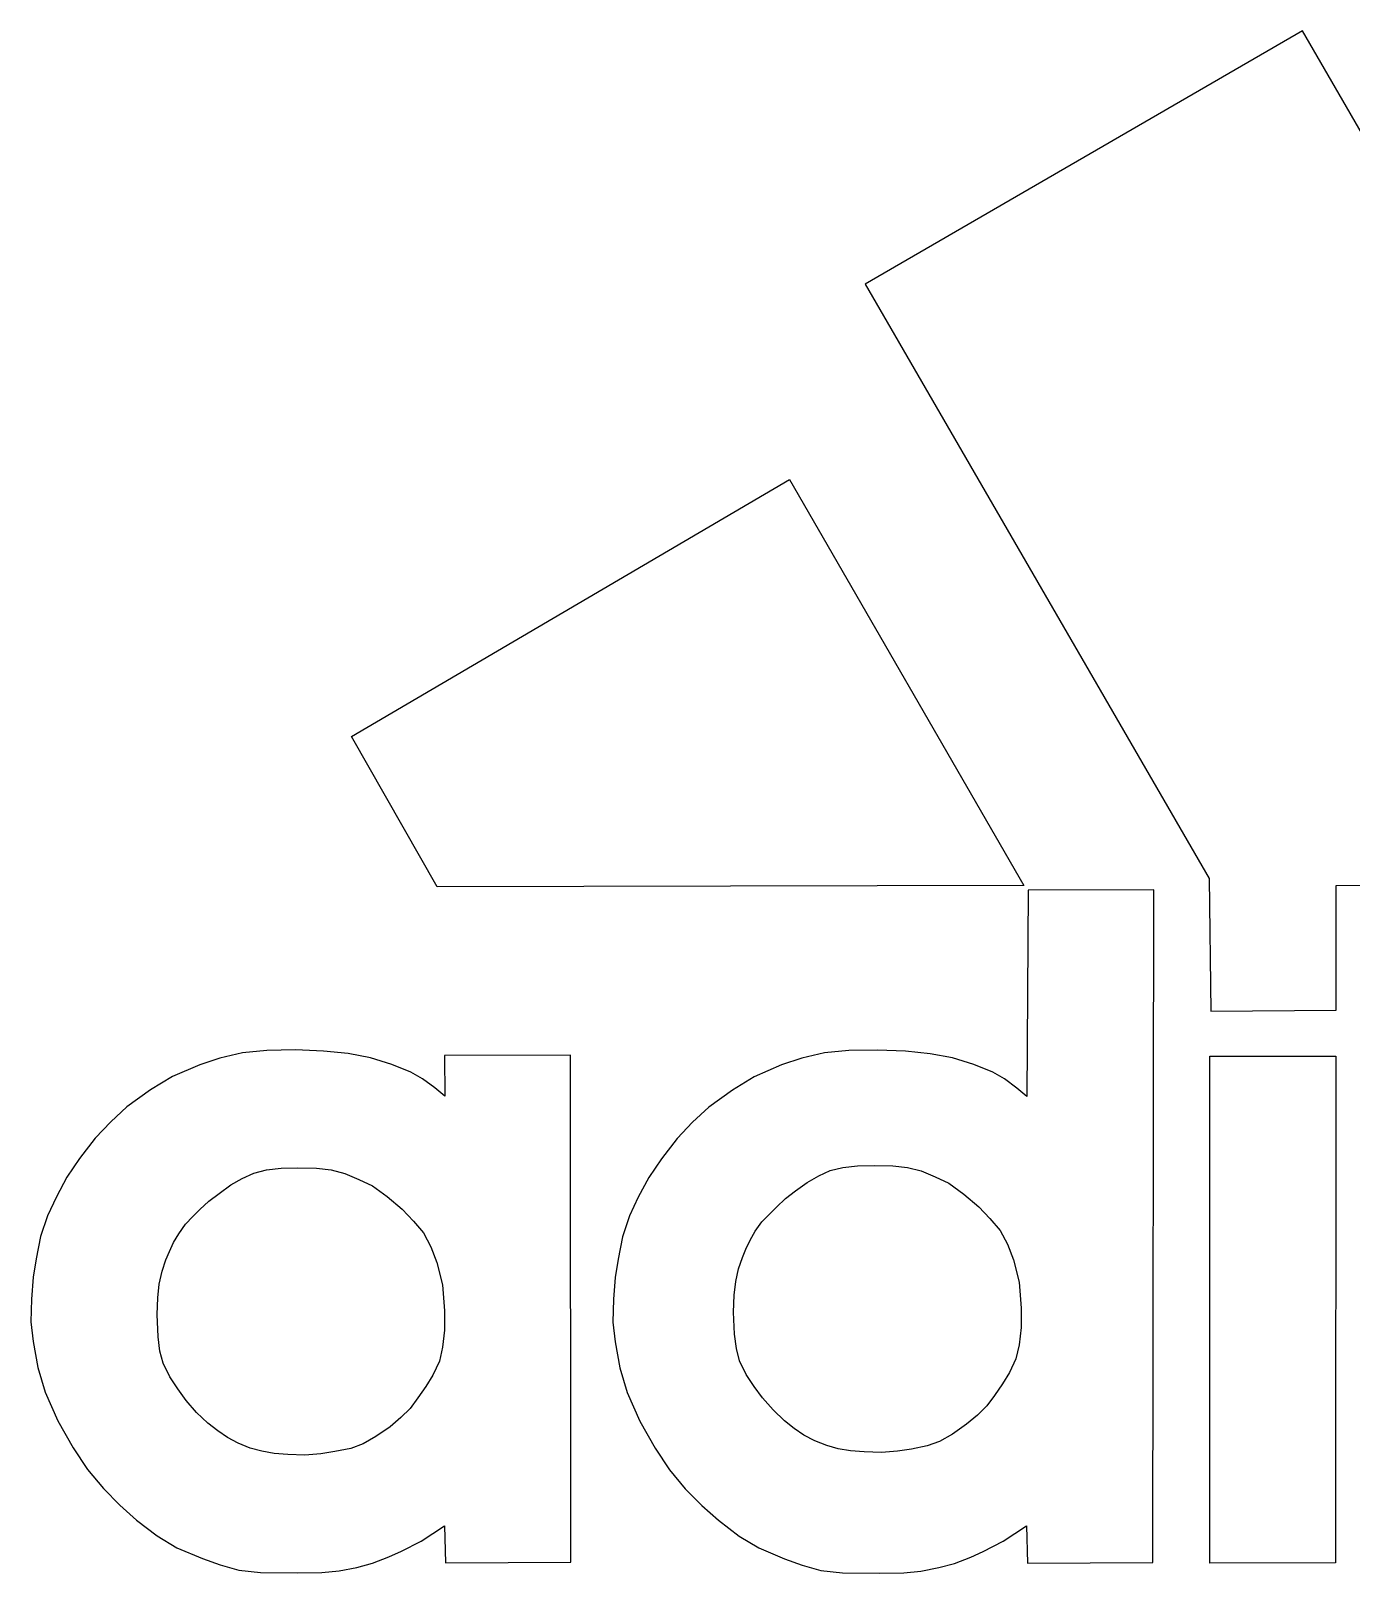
# Model space of a CAD drawing. Header units: centimetres. Extents: x -7.6 to 7.8, y -4.8 to 5.5.
# Drawn here: x -7.56 to -0.72, y -4.84 to 3.15 of the extents above; entities that cross this region are included whole.
import ezdxf

# ---------------------------------------------------------------- set-up
doc = ezdxf.new("R2010")
doc.units = ezdxf.units.CM
doc.header["$MEASUREMENT"] = 0
doc.layers.add('layer 1', color=7, linetype='Continuous')

msp = doc.modelspace()

# ---------------------------------------------------------------- linework, layer by layer
at = {"layer": 'layer 1', "color": 250}
for points, knots in [([(-1.44617, -1.92808), (-1.44617, -1.92808), (-1.45354, -1.24107), (-1.45354, -1.24107), (-1.45354, -1.24107), (-1.45354, -1.24107), (-3.2348, 1.83501), (-3.2348, 1.83501), (-3.2348, 1.83501), (-3.2348, 1.83501), (-0.97003, 3.14759), (-0.97003, 3.14759), (-0.97003, 3.14759), (-0.97003, 3.14759), (1.58961, -1.27367), (1.58961, -1.27367), (1.58961, -1.27367), (1.58961, -1.27367), (-0.79551, -1.27781), (-0.79551, -1.27781), (-0.79551, -1.27781), (-0.79551, -1.27781), (-0.79696, -1.9237), (-0.79696, -1.9237), (-0.79696, -1.9237), (-0.79696, -1.9237), (-1.44617, -1.92808), (-1.44617, -1.92808)], [0, 0, 0, 0, 0.125, 0.125, 0.125, 0.125, 0.25, 0.25, 0.25, 0.25, 0.375, 0.375, 0.375, 0.375, 0.5, 0.5, 0.5, 0.5, 0.625, 0.625, 0.625, 0.625, 0.75, 0.75, 0.75, 0.75, 1, 1, 1, 1]), ([(-5.45301, -1.2845), (-5.45301, -1.2845), (-2.41347, -1.27747), (-2.41347, -1.27747), (-2.41347, -1.27747), (-2.41347, -1.27747), (-3.6276, 0.82419), (-3.6276, 0.82419), (-3.6276, 0.82419), (-3.6276, 0.82419), (-5.8966, -0.5065), (-5.8966, -0.5065), (-5.8966, -0.5065), (-5.8966, -0.5065), (-5.45301, -1.2845), (-5.45301, -1.2845)], [0, 0, 0, 0, 0.2, 0.2, 0.2, 0.2, 0.4, 0.4, 0.4, 0.4, 0.6, 0.6, 0.6, 0.6, 1, 1, 1, 1]), ([(-2.39147, -1.30289), (-2.39147, -1.30289), (-1.74134, -1.30115), (-1.74134, -1.30115), (-1.74134, -1.30115), (-1.74134, -1.30115), (-1.74611, -4.7827), (-1.74611, -4.7827), (-1.74611, -4.7827), (-1.74611, -4.7827), (-2.39503, -4.78621), (-2.39503, -4.78621), (-2.39503, -4.78621), (-2.39503, -4.78621), (-2.40057, -4.59388), (-2.40057, -4.59388), (-2.40057, -4.59388), (-2.40057, -4.59388), (-2.52035, -4.67375), (-2.52035, -4.67375), (-2.52035, -4.67375), (-2.52035, -4.67375), (-2.62381, -4.72642), (-2.62381, -4.72642), (-2.62381, -4.72642), (-2.62381, -4.72642), (-2.68895, -4.75531), (-2.68895, -4.75531), (-2.68895, -4.75531), (-2.68895, -4.75531), (-2.77224, -4.7879), (-2.77224, -4.7879), (-2.77224, -4.7879), (-2.77224, -4.7879), (-2.85399, -4.81), (-2.85399, -4.81), (-2.85399, -4.81), (-2.85399, -4.81), (-2.94652, -4.82776), (-2.94652, -4.82776), (-2.94652, -4.82776), (-2.94652, -4.82776), (-3.03539, -4.83682), (-3.03539, -4.83682), (-3.03539, -4.83682), (-3.03539, -4.83682), (-3.16061, -4.83864), (-3.16061, -4.83864), (-3.16061, -4.83864), (-3.16061, -4.83864), (-3.3529, -4.83682), (-3.3529, -4.83682), (-3.3529, -4.83682), (-3.3529, -4.83682), (-3.46541, -4.82435), (-3.46541, -4.82435), (-3.46541, -4.82435), (-3.46541, -4.82435), (-3.5616, -4.79705), (-3.5616, -4.79705), (-3.5616, -4.79705), (-3.5616, -4.79705), (-3.65384, -4.76445), (-3.65384, -4.76445), (-3.65384, -4.76445), (-3.65384, -4.76445), (-3.78643, -4.70822), (-3.78643, -4.70822), (-3.78643, -4.70822), (-3.78643, -4.70822), (-3.88825, -4.6466), (-3.88825, -4.6466), (-3.88825, -4.6466), (-3.88825, -4.6466), (-3.99499, -4.56509), (-3.99499, -4.56509), (-3.99499, -4.56509), (-3.99499, -4.56509), (-4.08184, -4.48883), (-4.08184, -4.48883), (-4.08184, -4.48883), (-4.08184, -4.48883), (-4.16715, -4.40198), (-4.16715, -4.40198), (-4.16715, -4.40198), (-4.16715, -4.40198), (-4.2489, -4.30382), (-4.2489, -4.30382), (-4.2489, -4.30382), (-4.2489, -4.30382), (-4.32304, -4.19131), (-4.32304, -4.19131), (-4.32304, -4.19131), (-4.32304, -4.19131), (-4.40305, -4.05159), (-4.40305, -4.05159), (-4.40305, -4.05159), (-4.40305, -4.05159), (-4.46838, -3.90293), (-4.46838, -3.90293), (-4.46838, -3.90293), (-4.46838, -3.90293), (-4.5067, -3.77607), (-4.5067, -3.77607), (-4.5067, -3.77607), (-4.5067, -3.77607), (-4.53001, -3.64011), (-4.53001, -3.64011), (-4.53001, -3.64011), (-4.53001, -3.64011), (-4.54272, -3.53843), (-4.54272, -3.53843), (-4.54272, -3.53843), (-4.54272, -3.53843), (-4.53891, -3.42067), (-4.53891, -3.42067), (-4.53891, -3.42067), (-4.53891, -3.42067), (-4.53001, -3.30811), (-4.53001, -3.30811), (-4.53001, -3.30811), (-4.53001, -3.30811), (-4.51566, -3.21192), (-4.51566, -3.21192), (-4.51566, -3.21192), (-4.51566, -3.21192), (-4.49168, -3.09773), (-4.49168, -3.09773), (-4.49168, -3.09773), (-4.49168, -3.09773), (-4.45567, -2.98859), (-4.45567, -2.98859), (-4.45567, -2.98859), (-4.45567, -2.98859), (-4.41042, -2.891), (-4.41042, -2.891), (-4.41042, -2.891), (-4.41042, -2.891), (-4.35587, -2.78932), (-4.35587, -2.78932), (-4.35587, -2.78932), (-4.35587, -2.78932), (-4.29059, -2.69322), (-4.29059, -2.69322), (-4.29059, -2.69322), (-4.29059, -2.69322), (-4.20894, -2.58793), (-4.20894, -2.58793), (-4.20894, -2.58793), (-4.20894, -2.58793), (-4.12911, -2.50272), (-4.12911, -2.50272), (-4.12911, -2.50272), (-4.12911, -2.50272), (-4.04573, -2.42497), (-4.04573, -2.42497), (-4.04573, -2.42497), (-4.04573, -2.42497), (-3.92243, -2.33793), (-3.92243, -2.33793), (-3.92243, -2.33793), (-3.92243, -2.33793), (-3.81031, -2.26874), (-3.81031, -2.26874), (-3.81031, -2.26874), (-3.81031, -2.26874), (-3.66838, -2.20712), (-3.66838, -2.20712), (-3.66838, -2.20712), (-3.66838, -2.20712), (-3.56328, -2.17255), (-3.56328, -2.17255), (-3.56328, -2.17255), (-3.56328, -2.17255), (-3.44706, -2.14516), (-3.44706, -2.14516), (-3.44706, -2.14516), (-3.44706, -2.14516), (-3.32016, -2.13283), (-3.32016, -2.13283), (-3.32016, -2.13283), (-3.32016, -2.13283), (-3.17173, -2.13105), (-3.17173, -2.13105), (-3.17173, -2.13105), (-3.17173, -2.13105), (-3.02639, -2.13645), (-3.02639, -2.13645), (-3.02639, -2.13645), (-3.02639, -2.13645), (-2.89934, -2.14887), (-2.89934, -2.14887), (-2.89934, -2.14887), (-2.89934, -2.14887), (-2.78331, -2.17082), (-2.78331, -2.17082), (-2.78331, -2.17082), (-2.78331, -2.17082), (-2.67287, -2.20543), (-2.67287, -2.20543), (-2.67287, -2.20543), (-2.67287, -2.20543), (-2.5748, -2.24511), (-2.5748, -2.24511), (-2.5748, -2.24511), (-2.5748, -2.24511), (-2.51481, -2.27958), (-2.51481, -2.27958), (-2.51481, -2.27958), (-2.51481, -2.27958), (-2.44963, -2.32647), (-2.44963, -2.32647), (-2.44963, -2.32647), (-2.44963, -2.32647), (-2.39879, -2.37028), (-2.39879, -2.37028), (-2.39879, -2.37028), (-2.39879, -2.37028), (-2.39147, -1.30289), (-2.39147, -1.30289)], [0, 0, 0, 0, 0.0178571, 0.0178571, 0.0178571, 0.0178571, 0.0357143, 0.0357143, 0.0357143, 0.0357143, 0.0535714, 0.0535714, 0.0535714, 0.0535714, 0.0714286, 0.0714286, 0.0714286, 0.0714286, 0.0892857, 0.0892857, 0.0892857, 0.0892857, 0.1071429, 0.1071429, 0.1071429, 0.1071429, 0.125, 0.125, 0.125, 0.125, 0.1428571, 0.1428571, 0.1428571, 0.1428571, 0.1607143, 0.1607143, 0.1607143, 0.1607143, 0.1785714, 0.1785714, 0.1785714, 0.1785714, 0.1964286, 0.1964286, 0.1964286, 0.1964286, 0.2142857, 0.2142857, 0.2142857, 0.2142857, 0.2321429, 0.2321429, 0.2321429, 0.2321429, 0.25, 0.25, 0.25, 0.25, 0.2678571, 0.2678571, 0.2678571, 0.2678571, 0.2857143, 0.2857143, 0.2857143, 0.2857143, 0.3035714, 0.3035714, 0.3035714, 0.3035714, 0.3214286, 0.3214286, 0.3214286, 0.3214286, 0.3392857, 0.3392857, 0.3392857, 0.3392857, 0.3571429, 0.3571429, 0.3571429, 0.3571429, 0.375, 0.375, 0.375, 0.375, 0.3928571, 0.3928571, 0.3928571, 0.3928571, 0.4107143, 0.4107143, 0.4107143, 0.4107143, 0.4285714, 0.4285714, 0.4285714, 0.4285714, 0.4464286, 0.4464286, 0.4464286, 0.4464286, 0.4642857, 0.4642857, 0.4642857, 0.4642857, 0.4821429, 0.4821429, 0.4821429, 0.4821429, 0.5, 0.5, 0.5, 0.5, 0.5178571, 0.5178571, 0.5178571, 0.5178571, 0.5357143, 0.5357143, 0.5357143, 0.5357143, 0.5535714, 0.5535714, 0.5535714, 0.5535714, 0.5714286, 0.5714286, 0.5714286, 0.5714286, 0.5892857, 0.5892857, 0.5892857, 0.5892857, 0.6071429, 0.6071429, 0.6071429, 0.6071429, 0.625, 0.625, 0.625, 0.625, 0.6428571, 0.6428571, 0.6428571, 0.6428571, 0.6607143, 0.6607143, 0.6607143, 0.6607143, 0.6785714, 0.6785714, 0.6785714, 0.6785714, 0.6964286, 0.6964286, 0.6964286, 0.6964286, 0.7142857, 0.7142857, 0.7142857, 0.7142857, 0.7321429, 0.7321429, 0.7321429, 0.7321429, 0.75, 0.75, 0.75, 0.75, 0.7678571, 0.7678571, 0.7678571, 0.7678571, 0.7857143, 0.7857143, 0.7857143, 0.7857143, 0.8035714, 0.8035714, 0.8035714, 0.8035714, 0.8214286, 0.8214286, 0.8214286, 0.8214286, 0.8392857, 0.8392857, 0.8392857, 0.8392857, 0.8571429, 0.8571429, 0.8571429, 0.8571429, 0.875, 0.875, 0.875, 0.875, 0.8928571, 0.8928571, 0.8928571, 0.8928571, 0.9107143, 0.9107143, 0.9107143, 0.9107143, 0.9285714, 0.9285714, 0.9285714, 0.9285714, 0.9464286, 0.9464286, 0.9464286, 0.9464286, 0.9642857, 0.9642857, 0.9642857, 0.9642857, 1, 1, 1, 1]), ([(-5.41474, -2.15888), (-5.41474, -2.15888), (-4.76143, -2.15705), (-4.76143, -2.15705), (-4.76143, -2.15705), (-4.76143, -2.15705), (-4.75975, -4.78125), (-4.75975, -4.78125), (-4.75975, -4.78125), (-4.75975, -4.78125), (-5.40935, -4.78487), (-5.40935, -4.78487), (-5.40935, -4.78487), (-5.40935, -4.78487), (-5.41474, -4.59287), (-5.41474, -4.59287), (-5.41474, -4.59287), (-5.41474, -4.59287), (-5.53442, -4.67279), (-5.53442, -4.67279), (-5.53442, -4.67279), (-5.53442, -4.67279), (-5.63731, -4.72531), (-5.63731, -4.72531), (-5.63731, -4.72531), (-5.63731, -4.72531), (-5.70317, -4.7542), (-5.70317, -4.7542), (-5.70317, -4.7542), (-5.70317, -4.7542), (-5.78655, -4.78689), (-5.78655, -4.78689), (-5.78655, -4.78689), (-5.78655, -4.78689), (-5.86796, -4.80865), (-5.86796, -4.80865), (-5.86796, -4.80865), (-5.86796, -4.80865), (-5.96059, -4.82651), (-5.96059, -4.82651), (-5.96059, -4.82651), (-5.96059, -4.82651), (-6.04922, -4.8358), (-6.04922, -4.8358), (-6.04922, -4.8358), (-6.04922, -4.8358), (-6.17459, -4.83763), (-6.17459, -4.83763), (-6.17459, -4.83763), (-6.17459, -4.83763), (-6.36692, -4.8358), (-6.36692, -4.8358), (-6.36692, -4.8358), (-6.36692, -4.8358), (-6.47909, -4.823), (-6.47909, -4.823), (-6.47909, -4.823), (-6.47909, -4.823), (-6.57557, -4.79594), (-6.57557, -4.79594), (-6.57557, -4.79594), (-6.57557, -4.79594), (-6.66806, -4.7633), (-6.66806, -4.7633), (-6.66806, -4.7633), (-6.66806, -4.7633), (-6.80036, -4.70673), (-6.80036, -4.70673), (-6.80036, -4.70673), (-6.80036, -4.70673), (-6.90184, -4.64525), (-6.90184, -4.64525), (-6.90184, -4.64525), (-6.90184, -4.64525), (-7.00901, -4.56374), (-7.00901, -4.56374), (-7.00901, -4.56374), (-7.00901, -4.56374), (-7.09586, -4.48734), (-7.09586, -4.48734), (-7.09586, -4.48734), (-7.09586, -4.48734), (-7.18108, -4.40025), (-7.18108, -4.40025), (-7.18108, -4.40025), (-7.18108, -4.40025), (-7.26273, -4.30266), (-7.26273, -4.30266), (-7.26273, -4.30266), (-7.26273, -4.30266), (-7.3374, -4.18996), (-7.3374, -4.18996), (-7.3374, -4.18996), (-7.3374, -4.18996), (-7.41717, -4.05058), (-7.41717, -4.05058), (-7.41717, -4.05058), (-7.41717, -4.05058), (-7.48216, -3.90158), (-7.48216, -3.90158), (-7.48216, -3.90158), (-7.48216, -3.90158), (-7.52034, -3.77453), (-7.52034, -3.77453), (-7.52034, -3.77453), (-7.52034, -3.77453), (-7.54393, -3.63871), (-7.54393, -3.63871), (-7.54393, -3.63871), (-7.54393, -3.63871), (-7.55669, -3.53728), (-7.55669, -3.53728), (-7.55669, -3.53728), (-7.55669, -3.53728), (-7.55327, -3.41937), (-7.55327, -3.41937), (-7.55327, -3.41937), (-7.55327, -3.41937), (-7.54393, -3.30667), (-7.54393, -3.30667), (-7.54393, -3.30667), (-7.54393, -3.30667), (-7.52939, -3.21081), (-7.52939, -3.21081), (-7.52939, -3.21081), (-7.52939, -3.21081), (-7.50619, -3.09623), (-7.50619, -3.09623), (-7.50619, -3.09623), (-7.50619, -3.09623), (-7.46984, -2.98762), (-7.46984, -2.98762), (-7.46984, -2.98762), (-7.46984, -2.98762), (-7.42444, -2.88946), (-7.42444, -2.88946), (-7.42444, -2.88946), (-7.42444, -2.88946), (-7.36989, -2.78821), (-7.36989, -2.78821), (-7.36989, -2.78821), (-7.36989, -2.78821), (-7.30461, -2.69188), (-7.30461, -2.69188), (-7.30461, -2.69188), (-7.30461, -2.69188), (-7.22296, -2.58678), (-7.22296, -2.58678), (-7.22296, -2.58678), (-7.22296, -2.58678), (-7.14309, -2.50161), (-7.14309, -2.50161), (-7.14309, -2.50161), (-7.14309, -2.50161), (-7.05951, -2.42357), (-7.05951, -2.42357), (-7.05951, -2.42357), (-7.05951, -2.42357), (-6.93622, -2.33663), (-6.93622, -2.33663), (-6.93622, -2.33663), (-6.93622, -2.33663), (-6.82385, -2.26744), (-6.82385, -2.26744), (-6.82385, -2.26744), (-6.82385, -2.26744), (-6.68216, -2.20601), (-6.68216, -2.20601), (-6.68216, -2.20601), (-6.68216, -2.20601), (-6.57721, -2.1714), (-6.57721, -2.1714), (-6.57721, -2.1714), (-6.57721, -2.1714), (-6.46133, -2.14405), (-6.46133, -2.14405), (-6.46133, -2.14405), (-6.46133, -2.14405), (-6.33433, -2.13149), (-6.33433, -2.13149), (-6.33433, -2.13149), (-6.33433, -2.13149), (-6.18537, -2.12956), (-6.18537, -2.12956), (-6.18537, -2.12956), (-6.18537, -2.12956), (-6.04036, -2.135), (-6.04036, -2.135), (-6.04036, -2.135), (-6.04036, -2.135), (-5.91345, -2.14776), (-5.91345, -2.14776), (-5.91345, -2.14776), (-5.91345, -2.14776), (-5.79724, -2.16976), (-5.79724, -2.16976), (-5.79724, -2.16976), (-5.79724, -2.16976), (-5.68646, -2.20404), (-5.68646, -2.20404), (-5.68646, -2.20404), (-5.68646, -2.20404), (-5.58878, -2.24414), (-5.58878, -2.24414), (-5.58878, -2.24414), (-5.58878, -2.24414), (-5.52888, -2.27856), (-5.52888, -2.27856), (-5.52888, -2.27856), (-5.52888, -2.27856), (-5.4636, -2.32574), (-5.4636, -2.32574), (-5.4636, -2.32574), (-5.4636, -2.32574), (-5.41276, -2.36917), (-5.41276, -2.36917), (-5.41276, -2.36917), (-5.41276, -2.36917), (-5.41474, -2.15888), (-5.41474, -2.15888)], [0, 0, 0, 0, 0.0178571, 0.0178571, 0.0178571, 0.0178571, 0.0357143, 0.0357143, 0.0357143, 0.0357143, 0.0535714, 0.0535714, 0.0535714, 0.0535714, 0.0714286, 0.0714286, 0.0714286, 0.0714286, 0.0892857, 0.0892857, 0.0892857, 0.0892857, 0.1071429, 0.1071429, 0.1071429, 0.1071429, 0.125, 0.125, 0.125, 0.125, 0.1428571, 0.1428571, 0.1428571, 0.1428571, 0.1607143, 0.1607143, 0.1607143, 0.1607143, 0.1785714, 0.1785714, 0.1785714, 0.1785714, 0.1964286, 0.1964286, 0.1964286, 0.1964286, 0.2142857, 0.2142857, 0.2142857, 0.2142857, 0.2321429, 0.2321429, 0.2321429, 0.2321429, 0.25, 0.25, 0.25, 0.25, 0.2678571, 0.2678571, 0.2678571, 0.2678571, 0.2857143, 0.2857143, 0.2857143, 0.2857143, 0.3035714, 0.3035714, 0.3035714, 0.3035714, 0.3214286, 0.3214286, 0.3214286, 0.3214286, 0.3392857, 0.3392857, 0.3392857, 0.3392857, 0.3571429, 0.3571429, 0.3571429, 0.3571429, 0.375, 0.375, 0.375, 0.375, 0.3928571, 0.3928571, 0.3928571, 0.3928571, 0.4107143, 0.4107143, 0.4107143, 0.4107143, 0.4285714, 0.4285714, 0.4285714, 0.4285714, 0.4464286, 0.4464286, 0.4464286, 0.4464286, 0.4642857, 0.4642857, 0.4642857, 0.4642857, 0.4821429, 0.4821429, 0.4821429, 0.4821429, 0.5, 0.5, 0.5, 0.5, 0.5178571, 0.5178571, 0.5178571, 0.5178571, 0.5357143, 0.5357143, 0.5357143, 0.5357143, 0.5535714, 0.5535714, 0.5535714, 0.5535714, 0.5714286, 0.5714286, 0.5714286, 0.5714286, 0.5892857, 0.5892857, 0.5892857, 0.5892857, 0.6071429, 0.6071429, 0.6071429, 0.6071429, 0.625, 0.625, 0.625, 0.625, 0.6428571, 0.6428571, 0.6428571, 0.6428571, 0.6607143, 0.6607143, 0.6607143, 0.6607143, 0.6785714, 0.6785714, 0.6785714, 0.6785714, 0.6964286, 0.6964286, 0.6964286, 0.6964286, 0.7142857, 0.7142857, 0.7142857, 0.7142857, 0.7321429, 0.7321429, 0.7321429, 0.7321429, 0.75, 0.75, 0.75, 0.75, 0.7678571, 0.7678571, 0.7678571, 0.7678571, 0.7857143, 0.7857143, 0.7857143, 0.7857143, 0.8035714, 0.8035714, 0.8035714, 0.8035714, 0.8214286, 0.8214286, 0.8214286, 0.8214286, 0.8392857, 0.8392857, 0.8392857, 0.8392857, 0.8571429, 0.8571429, 0.8571429, 0.8571429, 0.875, 0.875, 0.875, 0.875, 0.8928571, 0.8928571, 0.8928571, 0.8928571, 0.9107143, 0.9107143, 0.9107143, 0.9107143, 0.9285714, 0.9285714, 0.9285714, 0.9285714, 0.9464286, 0.9464286, 0.9464286, 0.9464286, 0.9642857, 0.9642857, 0.9642857, 0.9642857, 1, 1, 1, 1]), ([(-1.44978, -2.16114), (-1.44978, -2.16114), (-1.44978, -4.78776), (-1.44978, -4.78776), (-1.44978, -4.78776), (-1.44978, -4.78776), (-0.79888, -4.78588), (-0.79888, -4.78588), (-0.79888, -4.78588), (-0.79888, -4.78588), (-0.79806, -2.16095), (-0.79806, -2.16095), (-0.79806, -2.16095), (-0.79806, -2.16095), (-1.44978, -2.16114), (-1.44978, -2.16114)], [0, 0, 0, 0, 0.2, 0.2, 0.2, 0.2, 0.4, 0.4, 0.4, 0.4, 0.6, 0.6, 0.6, 0.6, 1, 1, 1, 1]), ([(-6.52156, -2.82846), (-6.52156, -2.82846), (-6.58164, -2.87222), (-6.58164, -2.87222), (-6.58164, -2.87222), (-6.58164, -2.87222), (-6.63445, -2.91228), (-6.63445, -2.91228), (-6.63445, -2.91228), (-6.63445, -2.91228), (-6.68159, -2.9558), (-6.68159, -2.9558), (-6.68159, -2.9558), (-6.68159, -2.9558), (-6.71769, -2.99205), (-6.71769, -2.99205), (-6.71769, -2.99205), (-6.71769, -2.99205), (-6.75558, -3.03196), (-6.75558, -3.03196), (-6.75558, -3.03196), (-6.75558, -3.03196), (-6.79025, -3.08083), (-6.79025, -3.08083), (-6.79025, -3.08083), (-6.79025, -3.08083), (-6.81764, -3.12618), (-6.81764, -3.12618), (-6.81764, -3.12618), (-6.81764, -3.12618), (-6.83926, -3.17341), (-6.83926, -3.17341), (-6.83926, -3.17341), (-6.83926, -3.17341), (-6.8576, -3.21688), (-6.8576, -3.21688), (-6.8576, -3.21688), (-6.8576, -3.21688), (-6.87734, -3.27518), (-6.87734, -3.27518), (-6.87734, -3.27518), (-6.87734, -3.27518), (-6.89202, -3.34205), (-6.89202, -3.34205), (-6.89202, -3.34205), (-6.89202, -3.34205), (-6.89934, -3.41268), (-6.89934, -3.41268), (-6.89934, -3.41268), (-6.89934, -3.41268), (-6.90271, -3.49977), (-6.90271, -3.49977), (-6.90271, -3.49977), (-6.90271, -3.49977), (-6.89761, -3.6144), (-6.89761, -3.6144), (-6.89761, -3.6144), (-6.89761, -3.6144), (-6.88836, -3.68874), (-6.88836, -3.68874), (-6.88836, -3.68874), (-6.88836, -3.68874), (-6.87161, -3.75181), (-6.87161, -3.75181), (-6.87161, -3.75181), (-6.87161, -3.75181), (-6.83733, -3.82286), (-6.83733, -3.82286), (-6.83733, -3.82286), (-6.83733, -3.82286), (-6.79564, -3.88429), (-6.79564, -3.88429), (-6.79564, -3.88429), (-6.79564, -3.88429), (-6.75212, -3.94433), (-6.75212, -3.94433), (-6.75212, -3.94433), (-6.75212, -3.94433), (-6.69791, -4.0059), (-6.69791, -4.0059), (-6.69791, -4.0059), (-6.69791, -4.0059), (-6.6399, -4.06223), (-6.6399, -4.06223), (-6.6399, -4.06223), (-6.6399, -4.06223), (-6.58876, -4.10214), (-6.58876, -4.10214), (-6.58876, -4.10214), (-6.58876, -4.10214), (-6.53812, -4.13628), (-6.53812, -4.13628), (-6.53812, -4.13628), (-6.53812, -4.13628), (-6.48208, -4.16545), (-6.48208, -4.16545), (-6.48208, -4.16545), (-6.48208, -4.16545), (-6.42026, -4.19097), (-6.42026, -4.19097), (-6.42026, -4.19097), (-6.42026, -4.19097), (-6.36042, -4.20719), (-6.36042, -4.20719), (-6.36042, -4.20719), (-6.36042, -4.20719), (-6.29711, -4.21822), (-6.29711, -4.21822), (-6.29711, -4.21822), (-6.29711, -4.21822), (-6.22629, -4.22361), (-6.22629, -4.22361), (-6.22629, -4.22361), (-6.22629, -4.22361), (-6.13747, -4.22727), (-6.13747, -4.22727), (-6.13747, -4.22727), (-6.13747, -4.22727), (-6.05399, -4.22), (-6.05399, -4.22), (-6.05399, -4.22), (-6.05399, -4.22), (-5.98148, -4.20897), (-5.98148, -4.20897), (-5.98148, -4.20897), (-5.98148, -4.20897), (-5.89988, -4.19275), (-5.89988, -4.19275), (-5.89988, -4.19275), (-5.89988, -4.19275), (-5.83623, -4.16916), (-5.83623, -4.16916), (-5.83623, -4.16916), (-5.83623, -4.16916), (-5.76931, -4.13084), (-5.76931, -4.13084), (-5.76931, -4.13084), (-5.76931, -4.13084), (-5.69647, -4.08033), (-5.69647, -4.08033), (-5.69647, -4.08033), (-5.69647, -4.08033), (-5.64034, -4.03315), (-5.64034, -4.03315), (-5.64034, -4.03315), (-5.64034, -4.03315), (-5.59152, -3.98631), (-5.59152, -3.98631), (-5.59152, -3.98631), (-5.59152, -3.98631), (-5.55156, -3.93157), (-5.55156, -3.93157), (-5.55156, -3.93157), (-5.55156, -3.93157), (-5.51011, -3.87163), (-5.51011, -3.87163), (-5.51011, -3.87163), (-5.51011, -3.87163), (-5.474, -3.81266), (-5.474, -3.81266), (-5.474, -3.81266), (-5.474, -3.81266), (-5.44093, -3.74126), (-5.44093, -3.74126), (-5.44093, -3.74126), (-5.44093, -3.74126), (-5.42446, -3.66857), (-5.42446, -3.66857), (-5.42446, -3.66857), (-5.42446, -3.66857), (-5.41354, -3.57969), (-5.41354, -3.57969), (-5.41354, -3.57969), (-5.41354, -3.57969), (-5.41354, -3.48023), (-5.41354, -3.48023), (-5.41354, -3.48023), (-5.41354, -3.48023), (-5.42446, -3.34581), (-5.42446, -3.34581), (-5.42446, -3.34581), (-5.42446, -3.34581), (-5.45349, -3.22978), (-5.45349, -3.22978), (-5.45349, -3.22978), (-5.45349, -3.22978), (-5.4844, -3.14832), (-5.4844, -3.14832), (-5.4844, -3.14832), (-5.4844, -3.14832), (-5.52277, -3.07727), (-5.52277, -3.07727), (-5.52277, -3.07727), (-5.52277, -3.07727), (-5.57491, -3.01574), (-5.57491, -3.01574), (-5.57491, -3.01574), (-5.57491, -3.01574), (-5.63307, -2.95387), (-5.63307, -2.95387), (-5.63307, -2.95387), (-5.63307, -2.95387), (-5.71106, -2.88869), (-5.71106, -2.88869), (-5.71106, -2.88869), (-5.71106, -2.88869), (-5.78727, -2.83231), (-5.78727, -2.83231), (-5.78727, -2.83231), (-5.78727, -2.83231), (-5.85814, -2.79981), (-5.85814, -2.79981), (-5.85814, -2.79981), (-5.85814, -2.79981), (-5.93074, -2.76905), (-5.93074, -2.76905), (-5.93074, -2.76905), (-5.93074, -2.76905), (-6.00112, -2.75075), (-6.00112, -2.75075), (-6.00112, -2.75075), (-6.00112, -2.75075), (-6.07734, -2.74166), (-6.07734, -2.74166), (-6.07734, -2.74166), (-6.07734, -2.74166), (-6.17545, -2.74002), (-6.17545, -2.74002), (-6.17545, -2.74002), (-6.17545, -2.74002), (-6.26091, -2.74166), (-6.26091, -2.74166), (-6.26091, -2.74166), (-6.26091, -2.74166), (-6.33678, -2.75075), (-6.33678, -2.75075), (-6.33678, -2.75075), (-6.33678, -2.75075), (-6.40226, -2.76741), (-6.40226, -2.76741), (-6.40226, -2.76741), (-6.40226, -2.76741), (-6.462, -2.79442), (-6.462, -2.79442), (-6.462, -2.79442), (-6.462, -2.79442), (-6.52156, -2.82846), (-6.52156, -2.82846)], [0, 0, 0, 0, 0.015873, 0.015873, 0.015873, 0.015873, 0.031746, 0.031746, 0.031746, 0.031746, 0.047619, 0.047619, 0.047619, 0.047619, 0.0634921, 0.0634921, 0.0634921, 0.0634921, 0.0793651, 0.0793651, 0.0793651, 0.0793651, 0.0952381, 0.0952381, 0.0952381, 0.0952381, 0.1111111, 0.1111111, 0.1111111, 0.1111111, 0.1269841, 0.1269841, 0.1269841, 0.1269841, 0.1428571, 0.1428571, 0.1428571, 0.1428571, 0.1587302, 0.1587302, 0.1587302, 0.1587302, 0.1746032, 0.1746032, 0.1746032, 0.1746032, 0.1904762, 0.1904762, 0.1904762, 0.1904762, 0.2063492, 0.2063492, 0.2063492, 0.2063492, 0.2222222, 0.2222222, 0.2222222, 0.2222222, 0.2380952, 0.2380952, 0.2380952, 0.2380952, 0.2539683, 0.2539683, 0.2539683, 0.2539683, 0.2698413, 0.2698413, 0.2698413, 0.2698413, 0.2857143, 0.2857143, 0.2857143, 0.2857143, 0.3015873, 0.3015873, 0.3015873, 0.3015873, 0.3174603, 0.3174603, 0.3174603, 0.3174603, 0.3333333, 0.3333333, 0.3333333, 0.3333333, 0.3492063, 0.3492063, 0.3492063, 0.3492063, 0.3650794, 0.3650794, 0.3650794, 0.3650794, 0.3809524, 0.3809524, 0.3809524, 0.3809524, 0.3968254, 0.3968254, 0.3968254, 0.3968254, 0.4126984, 0.4126984, 0.4126984, 0.4126984, 0.4285714, 0.4285714, 0.4285714, 0.4285714, 0.4444444, 0.4444444, 0.4444444, 0.4444444, 0.4603175, 0.4603175, 0.4603175, 0.4603175, 0.4761905, 0.4761905, 0.4761905, 0.4761905, 0.4920635, 0.4920635, 0.4920635, 0.4920635, 0.5079365, 0.5079365, 0.5079365, 0.5079365, 0.5238095, 0.5238095, 0.5238095, 0.5238095, 0.5396825, 0.5396825, 0.5396825, 0.5396825, 0.5555556, 0.5555556, 0.5555556, 0.5555556, 0.5714286, 0.5714286, 0.5714286, 0.5714286, 0.5873016, 0.5873016, 0.5873016, 0.5873016, 0.6031746, 0.6031746, 0.6031746, 0.6031746, 0.6190476, 0.6190476, 0.6190476, 0.6190476, 0.6349206, 0.6349206, 0.6349206, 0.6349206, 0.6507937, 0.6507937, 0.6507937, 0.6507937, 0.6666667, 0.6666667, 0.6666667, 0.6666667, 0.6825397, 0.6825397, 0.6825397, 0.6825397, 0.6984127, 0.6984127, 0.6984127, 0.6984127, 0.7142857, 0.7142857, 0.7142857, 0.7142857, 0.7301587, 0.7301587, 0.7301587, 0.7301587, 0.7460317, 0.7460317, 0.7460317, 0.7460317, 0.7619048, 0.7619048, 0.7619048, 0.7619048, 0.7777778, 0.7777778, 0.7777778, 0.7777778, 0.7936508, 0.7936508, 0.7936508, 0.7936508, 0.8095238, 0.8095238, 0.8095238, 0.8095238, 0.8253968, 0.8253968, 0.8253968, 0.8253968, 0.8412698, 0.8412698, 0.8412698, 0.8412698, 0.8571429, 0.8571429, 0.8571429, 0.8571429, 0.8730159, 0.8730159, 0.8730159, 0.8730159, 0.8888889, 0.8888889, 0.8888889, 0.8888889, 0.9047619, 0.9047619, 0.9047619, 0.9047619, 0.9206349, 0.9206349, 0.9206349, 0.9206349, 0.9365079, 0.9365079, 0.9365079, 0.9365079, 0.952381, 0.952381, 0.952381, 0.952381, 0.968254, 0.968254, 0.968254, 0.968254, 1, 1, 1, 1]), ([(-3.53546, -2.81575), (-3.53546, -2.81575), (-3.59617, -2.85956), (-3.59617, -2.85956), (-3.59617, -2.85956), (-3.59617, -2.85956), (-3.6484, -2.89942), (-3.6484, -2.89942), (-3.6484, -2.89942), (-3.6484, -2.89942), (-3.69568, -2.94304), (-3.69568, -2.94304), (-3.69568, -2.94304), (-3.69568, -2.94304), (-3.73188, -2.97944), (-3.73188, -2.97944), (-3.73188, -2.97944), (-3.73188, -2.97944), (-3.77001, -3.0193), (-3.77001, -3.0193), (-3.77001, -3.0193), (-3.77001, -3.0193), (-3.80487, -3.06817), (-3.80487, -3.06817), (-3.80487, -3.06817), (-3.80487, -3.06817), (-3.83178, -3.11376), (-3.83178, -3.11376), (-3.83178, -3.11376), (-3.83178, -3.11376), (-3.85364, -3.1608), (-3.85364, -3.1608), (-3.85364, -3.1608), (-3.85364, -3.1608), (-3.87155, -3.20412), (-3.87155, -3.20412), (-3.87155, -3.20412), (-3.87155, -3.20412), (-3.89196, -3.26223), (-3.89196, -3.26223), (-3.89196, -3.26223), (-3.89196, -3.26223), (-3.90626, -3.3292), (-3.90626, -3.3292), (-3.90626, -3.3292), (-3.90626, -3.3292), (-3.91348, -3.40002), (-3.91348, -3.40002), (-3.91348, -3.40002), (-3.91348, -3.40002), (-3.9169, -3.48726), (-3.9169, -3.48726), (-3.9169, -3.48726), (-3.9169, -3.48726), (-3.9116, -3.6015), (-3.9116, -3.6015), (-3.9116, -3.6015), (-3.9116, -3.6015), (-3.9026, -3.67564), (-3.9026, -3.67564), (-3.9026, -3.67564), (-3.9026, -3.67564), (-3.88662, -3.73933), (-3.88662, -3.73933), (-3.88662, -3.73933), (-3.88662, -3.73933), (-3.85195, -3.80991), (-3.85195, -3.80991), (-3.85195, -3.80991), (-3.85195, -3.80991), (-3.81031, -3.87163), (-3.81031, -3.87163), (-3.81031, -3.87163), (-3.81031, -3.87163), (-3.76659, -3.93138), (-3.76659, -3.93138), (-3.76659, -3.93138), (-3.76659, -3.93138), (-3.71224, -3.99319), (-3.71224, -3.99319), (-3.71224, -3.99319), (-3.71224, -3.99319), (-3.65384, -4.04914), (-3.65384, -4.04914), (-3.65384, -4.04914), (-3.65384, -4.04914), (-3.60334, -4.08919), (-3.60334, -4.08919), (-3.60334, -4.08919), (-3.60334, -4.08919), (-3.55264, -4.12376), (-3.55264, -4.12376), (-3.55264, -4.12376), (-3.55264, -4.12376), (-3.49632, -4.15279), (-3.49632, -4.15279), (-3.49632, -4.15279), (-3.49632, -4.15279), (-3.43479, -4.17807), (-3.43479, -4.17807), (-3.43479, -4.17807), (-3.43479, -4.17807), (-3.37471, -4.19453), (-3.37471, -4.19453), (-3.37471, -4.19453), (-3.37471, -4.19453), (-3.3112, -4.20551), (-3.3112, -4.20551), (-3.3112, -4.20551), (-3.3112, -4.20551), (-3.24043, -4.21066), (-3.24043, -4.21066), (-3.24043, -4.21066), (-3.24043, -4.21066), (-3.15156, -4.21432), (-3.15156, -4.21432), (-3.15156, -4.21432), (-3.15156, -4.21432), (-3.06808, -4.20719), (-3.06808, -4.20719), (-3.06808, -4.20719), (-3.06808, -4.20719), (-2.99577, -4.19631), (-2.99577, -4.19631), (-2.99577, -4.19631), (-2.99577, -4.19631), (-2.91412, -4.17985), (-2.91412, -4.17985), (-2.91412, -4.17985), (-2.91412, -4.17985), (-2.85061, -4.15669), (-2.85061, -4.15669), (-2.85061, -4.15669), (-2.85061, -4.15669), (-2.78331, -4.11837), (-2.78331, -4.11837), (-2.78331, -4.11837), (-2.78331, -4.11837), (-2.71095, -4.06758), (-2.71095, -4.06758), (-2.71095, -4.06758), (-2.71095, -4.06758), (-2.65462, -4.0203), (-2.65462, -4.0203), (-2.65462, -4.0203), (-2.65462, -4.0203), (-2.60556, -3.97302), (-2.60556, -3.97302), (-2.60556, -3.97302), (-2.60556, -3.97302), (-2.56565, -3.91857), (-2.56565, -3.91857), (-2.56565, -3.91857), (-2.56565, -3.91857), (-2.52396, -3.85887), (-2.52396, -3.85887), (-2.52396, -3.85887), (-2.52396, -3.85887), (-2.48814, -3.79985), (-2.48814, -3.79985), (-2.48814, -3.79985), (-2.48814, -3.79985), (-2.45531, -3.72826), (-2.45531, -3.72826), (-2.45531, -3.72826), (-2.45531, -3.72826), (-2.43875, -3.6558), (-2.43875, -3.6558), (-2.43875, -3.6558), (-2.43875, -3.6558), (-2.42811, -3.56722), (-2.42811, -3.56722), (-2.42811, -3.56722), (-2.42811, -3.56722), (-2.42811, -3.46713), (-2.42811, -3.46713), (-2.42811, -3.46713), (-2.42811, -3.46713), (-2.43875, -3.33271), (-2.43875, -3.33271), (-2.43875, -3.33271), (-2.43875, -3.33271), (-2.46792, -3.21688), (-2.46792, -3.21688), (-2.46792, -3.21688), (-2.46792, -3.21688), (-2.49893, -3.13508), (-2.49893, -3.13508), (-2.49893, -3.13508), (-2.49893, -3.13508), (-2.53686, -3.06451), (-2.53686, -3.06451), (-2.53686, -3.06451), (-2.53686, -3.06451), (-2.58963, -3.00264), (-2.58963, -3.00264), (-2.58963, -3.00264), (-2.58963, -3.00264), (-2.64721, -2.94141), (-2.64721, -2.94141), (-2.64721, -2.94141), (-2.64721, -2.94141), (-2.72544, -2.87579), (-2.72544, -2.87579), (-2.72544, -2.87579), (-2.72544, -2.87579), (-2.80184, -2.81989), (-2.80184, -2.81989), (-2.80184, -2.81989), (-2.80184, -2.81989), (-2.87242, -2.78672), (-2.87242, -2.78672), (-2.87242, -2.78672), (-2.87242, -2.78672), (-2.94474, -2.756), (-2.94474, -2.756), (-2.94474, -2.756), (-2.94474, -2.756), (-3.01565, -2.73805), (-3.01565, -2.73805), (-3.01565, -2.73805), (-3.01565, -2.73805), (-3.09191, -2.72904), (-3.09191, -2.72904), (-3.09191, -2.72904), (-3.09191, -2.72904), (-3.18964, -2.72712), (-3.18964, -2.72712), (-3.18964, -2.72712), (-3.18964, -2.72712), (-3.27505, -2.72904), (-3.27505, -2.72904), (-3.27505, -2.72904), (-3.27505, -2.72904), (-3.35116, -2.73805), (-3.35116, -2.73805), (-3.35116, -2.73805), (-3.35116, -2.73805), (-3.41664, -2.75427), (-3.41664, -2.75427), (-3.41664, -2.75427), (-3.41664, -2.75427), (-3.47643, -2.78162), (-3.47643, -2.78162), (-3.47643, -2.78162), (-3.47643, -2.78162), (-3.53546, -2.81575), (-3.53546, -2.81575)], [0, 0, 0, 0, 0.015873, 0.015873, 0.015873, 0.015873, 0.031746, 0.031746, 0.031746, 0.031746, 0.047619, 0.047619, 0.047619, 0.047619, 0.0634921, 0.0634921, 0.0634921, 0.0634921, 0.0793651, 0.0793651, 0.0793651, 0.0793651, 0.0952381, 0.0952381, 0.0952381, 0.0952381, 0.1111111, 0.1111111, 0.1111111, 0.1111111, 0.1269841, 0.1269841, 0.1269841, 0.1269841, 0.1428571, 0.1428571, 0.1428571, 0.1428571, 0.1587302, 0.1587302, 0.1587302, 0.1587302, 0.1746032, 0.1746032, 0.1746032, 0.1746032, 0.1904762, 0.1904762, 0.1904762, 0.1904762, 0.2063492, 0.2063492, 0.2063492, 0.2063492, 0.2222222, 0.2222222, 0.2222222, 0.2222222, 0.2380952, 0.2380952, 0.2380952, 0.2380952, 0.2539683, 0.2539683, 0.2539683, 0.2539683, 0.2698413, 0.2698413, 0.2698413, 0.2698413, 0.2857143, 0.2857143, 0.2857143, 0.2857143, 0.3015873, 0.3015873, 0.3015873, 0.3015873, 0.3174603, 0.3174603, 0.3174603, 0.3174603, 0.3333333, 0.3333333, 0.3333333, 0.3333333, 0.3492063, 0.3492063, 0.3492063, 0.3492063, 0.3650794, 0.3650794, 0.3650794, 0.3650794, 0.3809524, 0.3809524, 0.3809524, 0.3809524, 0.3968254, 0.3968254, 0.3968254, 0.3968254, 0.4126984, 0.4126984, 0.4126984, 0.4126984, 0.4285714, 0.4285714, 0.4285714, 0.4285714, 0.4444444, 0.4444444, 0.4444444, 0.4444444, 0.4603175, 0.4603175, 0.4603175, 0.4603175, 0.4761905, 0.4761905, 0.4761905, 0.4761905, 0.4920635, 0.4920635, 0.4920635, 0.4920635, 0.5079365, 0.5079365, 0.5079365, 0.5079365, 0.5238095, 0.5238095, 0.5238095, 0.5238095, 0.5396825, 0.5396825, 0.5396825, 0.5396825, 0.5555556, 0.5555556, 0.5555556, 0.5555556, 0.5714286, 0.5714286, 0.5714286, 0.5714286, 0.5873016, 0.5873016, 0.5873016, 0.5873016, 0.6031746, 0.6031746, 0.6031746, 0.6031746, 0.6190476, 0.6190476, 0.6190476, 0.6190476, 0.6349206, 0.6349206, 0.6349206, 0.6349206, 0.6507937, 0.6507937, 0.6507937, 0.6507937, 0.6666667, 0.6666667, 0.6666667, 0.6666667, 0.6825397, 0.6825397, 0.6825397, 0.6825397, 0.6984127, 0.6984127, 0.6984127, 0.6984127, 0.7142857, 0.7142857, 0.7142857, 0.7142857, 0.7301587, 0.7301587, 0.7301587, 0.7301587, 0.7460317, 0.7460317, 0.7460317, 0.7460317, 0.7619048, 0.7619048, 0.7619048, 0.7619048, 0.7777778, 0.7777778, 0.7777778, 0.7777778, 0.7936508, 0.7936508, 0.7936508, 0.7936508, 0.8095238, 0.8095238, 0.8095238, 0.8095238, 0.8253968, 0.8253968, 0.8253968, 0.8253968, 0.8412698, 0.8412698, 0.8412698, 0.8412698, 0.8571429, 0.8571429, 0.8571429, 0.8571429, 0.8730159, 0.8730159, 0.8730159, 0.8730159, 0.8888889, 0.8888889, 0.8888889, 0.8888889, 0.9047619, 0.9047619, 0.9047619, 0.9047619, 0.9206349, 0.9206349, 0.9206349, 0.9206349, 0.9365079, 0.9365079, 0.9365079, 0.9365079, 0.952381, 0.952381, 0.952381, 0.952381, 0.968254, 0.968254, 0.968254, 0.968254, 1, 1, 1, 1])]:
    msp.add_open_spline(points, degree=3, knots=knots, dxfattribs=at)

doc.saveas('drawing.dxf')
